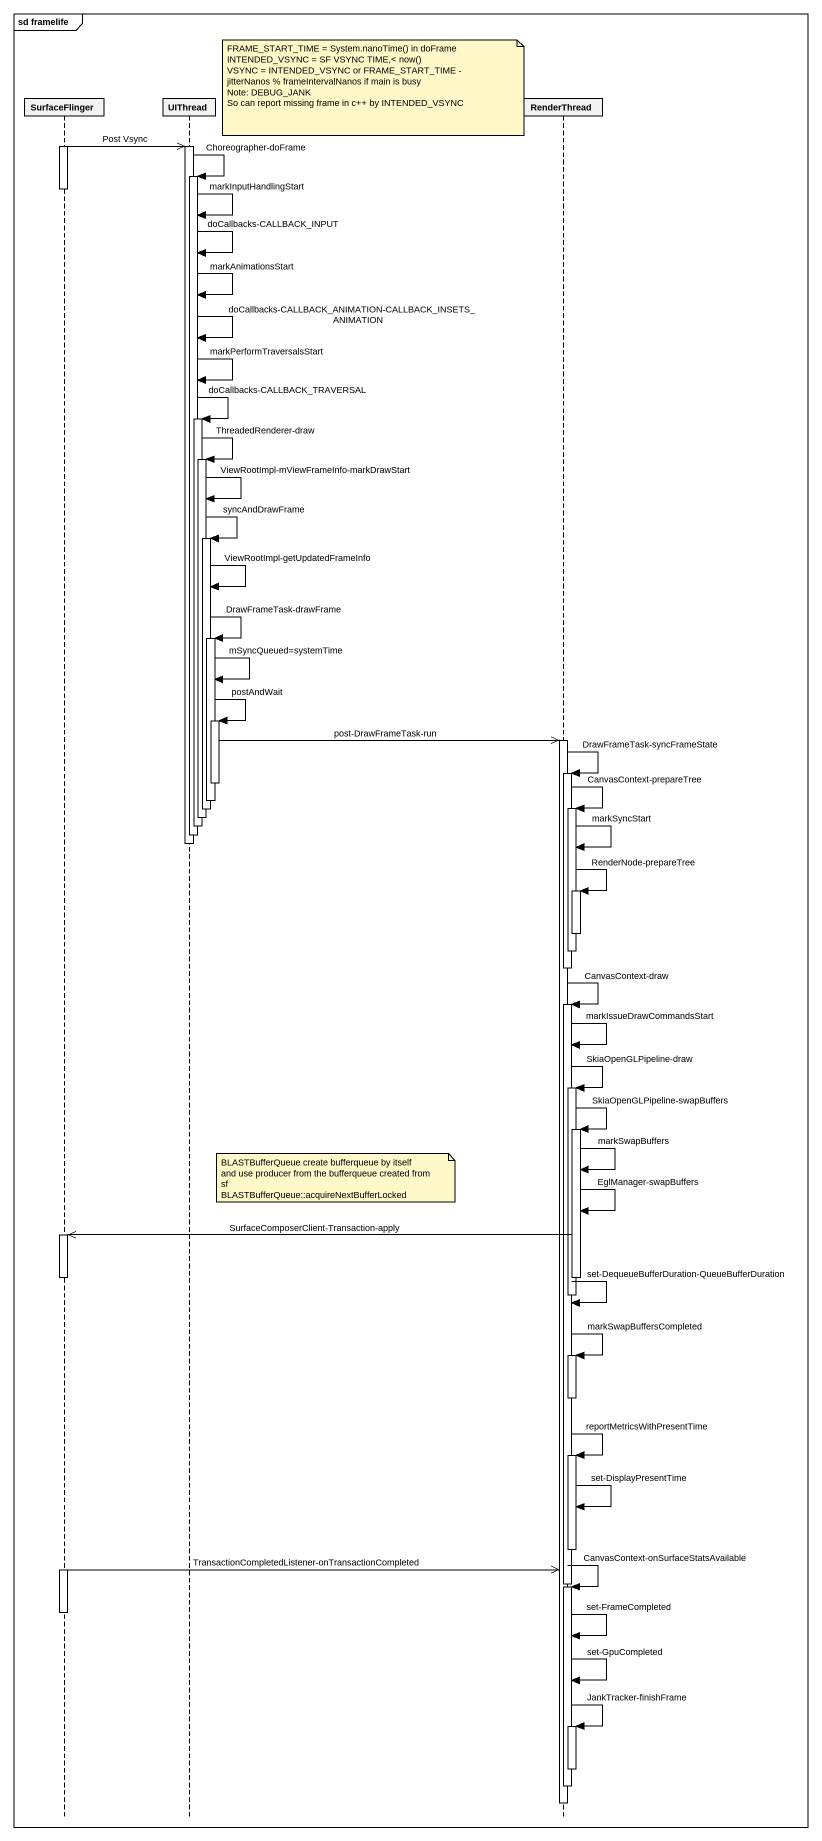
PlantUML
@startuml
mainframe sd framelife
hide footbox
participant SurfaceFlinger
participant UIThread
participant RenderThread

note right of UIThread
  FRAME_START_TIME = System.nanoTime() in doFrame
  INTENDED_VSYNC = SF VSYNC TIME,< now()
  VSYNC = INTENDED_VSYNC or FRAME_START_TIME - jitterNanos % frameIntervalNanos if main is busy
  Note: DEBUG_JANK
  So can report missing frame in c++ by INTENDED_VSYNC
end note
activate SurfaceFlinger
SurfaceFlinger ->> UIThread : Post Vsync
activate UIThread
UIThread -> UIThread : Choreographer-doFrame
activate UIThread
deactivate SurfaceFlinger
UIThread -> UIThread : markInputHandlingStart
UIThread -> UIThread : doCallbacks-CALLBACK_INPUT
UIThread -> UIThread : markAnimationsStart
UIThread -> UIThread : doCallbacks-CALLBACK_ANIMATION-CALLBACK_INSETS_ANIMATION
UIThread -> UIThread : markPerformTraversalsStart
UIThread -> UIThread : doCallbacks-CALLBACK_TRAVERSAL
activate UIThread
UIThread -> UIThread : ThreadedRenderer-draw
activate UIThread
UIThread -> UIThread : ViewRootImpl-mViewFrameInfo-markDrawStart
UIThread -> UIThread : syncAndDrawFrame
activate UIThread
UIThread -> UIThread : ViewRootImpl-getUpdatedFrameInfo
UIThread -> UIThread : DrawFrameTask-drawFrame
activate UIThread
UIThread -> UIThread : mSyncQueued=systemTime
UIThread -> UIThread : postAndWait
activate UIThread
UIThread ->> RenderThread : post-DrawFrameTask-run
activate RenderThread
RenderThread -> RenderThread : DrawFrameTask-syncFrameState
activate RenderThread
deactivate UIThread
deactivate UIThread
RenderThread -> RenderThread : CanvasContext-prepareTree
activate RenderThread
deactivate UIThread
deactivate UIThread
deactivate UIThread
deactivate UIThread
deactivate UIThread
RenderThread -> RenderThread : markSyncStart
RenderThread -> RenderThread : RenderNode-prepareTree
activate RenderThread
deactivate RenderThread
deactivate RenderThread
deactivate RenderThread
RenderThread -> RenderThread : CanvasContext-draw
activate RenderThread
RenderThread -> RenderThread : markIssueDrawCommandsStart
RenderThread -> RenderThread : SkiaOpenGLPipeline-draw
activate RenderThread
RenderThread -> RenderThread : SkiaOpenGLPipeline-swapBuffers
activate RenderThread
RenderThread -> RenderThread : markSwapBuffers
note right of UIThread
  BLASTBufferQueue create bufferqueue by itself
  and use producer from the bufferqueue created from sf
  BLASTBufferQueue::acquireNextBufferLocked
end note
RenderThread -> RenderThread : EglManager-swapBuffers
RenderThread ->> SurfaceFlinger : SurfaceComposerClient-Transaction-apply
activate SurfaceFlinger
deactivate RenderThread
deactivate SurfaceFlinger
deactivate RenderThread
RenderThread -> RenderThread : set-DequeueBufferDuration-QueueBufferDuration
RenderThread -> RenderThread : markSwapBuffersCompleted
activate RenderThread
deactivate RenderThread
RenderThread -> RenderThread : reportMetricsWithPresentTime
activate RenderThread
RenderThread -> RenderThread : set-DisplayPresentTime
deactivate RenderThread
activate SurfaceFlinger
SurfaceFlinger ->> RenderThread : TransactionCompletedListener-onTransactionCompleted
deactivate RenderThread
RenderThread -> RenderThread : CanvasContext-onSurfaceStatsAvailable
activate RenderThread
deactivate SurfaceFlinger
RenderThread -> RenderThread : set-FrameCompleted
RenderThread -> RenderThread : set-GpuCompleted
RenderThread -> RenderThread : JankTracker-finishFrame
activate RenderThread
deactivate RenderThread
deactivate RenderThread
deactivate RenderThread
@enduml
